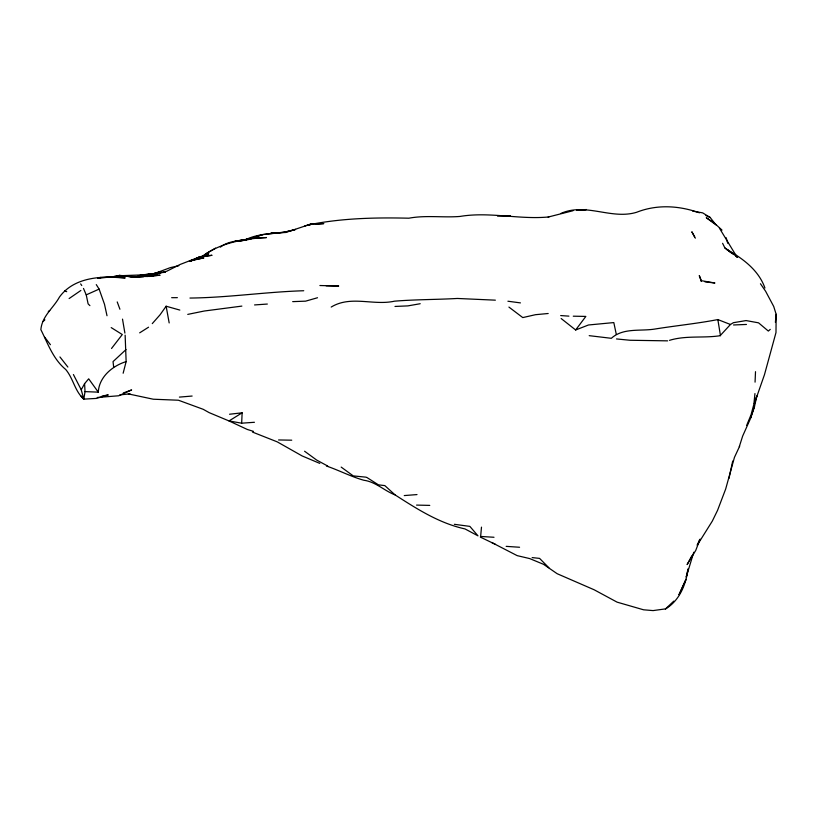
<?xml version="1.0" encoding="UTF-8"?>
<svg xmlns="http://www.w3.org/2000/svg" width="817" height="817" viewBox="0 0 817 817"><rect width="100%" height="100%" fill="white"/><g stroke="black" fill="none" stroke-linecap="round" stroke-linejoin="round"><path stroke-width="1.23" d="M701.364 280.68L701.333 281.477L699.281 275.584L701.364 280.68L714.936 282.999L705.04 281.896M755.061 382.142L755.511 371.674M254.434 422.287L241.658 423.186L242.138 412.81L229.546 414.239M760.443 283.744L765.621 291.26L773.73 306.498L776.15 314.279L775.987 332.56L764.467 374.707L754.346 403.629L756.848 395.949L754.52 406.437L750.823 417.405L754.52 406.437M481.489 527.139L480.641 536.452L494.009 537.269M775.384 322.368L776.15 314.279M754.949 393.569L753.877 404.252L751.037 414.791L746.626 425.473M102.084 396.041L108.263 394.897L96.396 398.42L83.824 399.125L85.029 391.609L98.306 392.15C99.02 377.025 112.501 365.791 126.135 361.614L125.134 335.164M699.495 539.945L697.177 545.276L712.312 521.103L717.561 510.339L725.67 489.036L734.432 457.418L739.671 446.133M728.978 478.456L732.706 461.043M123.142 373.236L126.135 361.614M97.703 278.158L109.968 277.106L125.205 277.913C102.339 275.768 74.296 276.687 59.467 297.041C53.309 308.223 42.157 315.873 40.85 329.619C47.866 343.64 53.238 359.255 65.748 369.509C73.397 378.618 74.817 391.323 83.824 399.125L81.24 389.801L73.407 374.533M739.283 446.695L742.643 436.115L750.986 417.446M700.087 539.128L695.747 550.413L687.107 564.567L691.948 555.591M693.766 552.231L686.188 577.159L688.026 568.959C685.984 584.553 679.703 600.199 665.763 608.849L653.079 610.595L643.571 609.799L617.07 602.139L594.163 589.782L557.153 573.708L543.489 564.292L529.63 558.562L517.171 555.631L491.763 542.539M81.24 389.801L84.59 383.653L88.685 378.822L98.306 392.15M111.531 348.471L122.295 334.541L111.204 327.597M179.832 310.072L166.137 306.232L160.02 314.841L152.279 323.614M561.167 318.538L575.648 329.976L585.85 316.424L573.258 316.189M669.48 340.342C686.055 335.256 703.243 338.32 720.104 335.716L730.469 324.492L733.36 322.705L746.064 320.57L758.554 322.838L768.337 331.069L770.257 329.374M665.395 608.992L673.821 601.108M126.032 349.553L113.042 361.604L113.675 367.109M43.189 321.377L44.884 319.866M220.355 247.153C230.455 239.034 244.64 241.74 256.16 237.012L244.549 240.29C260.511 231.701 278.985 234.908 295.58 229.444L283.509 232.375L260.49 234.796M730.469 324.492L717.847 319.57C696.881 323.624 675.536 325.697 654.366 329.128C640.007 331.324 622.993 327.678 611.33 338.309L589.2 335.664M48.285 311.532L49.735 310.48M69.108 298.552L80.863 290.474M203.198 256.385L207.375 253.576L201.442 256.977M203.852 255.159C222.01 242.465 244.804 238.646 266.485 237.553L255.609 238.135M139.666 332.846L148.551 327.198M242.138 412.81L229.026 420.949L209.142 412.626L203.208 409.307L178.453 400.228L153.3 399.217L128.351 393.906L130.005 393.845L119.895 394.887M215.555 248.113L205.731 253.954M190.504 261.246L199.113 257.12L208.805 253.954L203.617 256.262M190.657 261.205L199.552 256.987L212.042 255.282L199.113 257.12L180.046 264.494L166.739 271.244L154.005 274.012L140.361 275.033L157.763 273.664M89.901 305.629L88.113 303.863L86.234 294.866L99.123 289.106L104.505 304.292L107.007 315.75M152.452 274.298L170.324 267.629L178.841 265.709M331.202 307.059C350.799 295.1 373.4 305.864 394.499 301.177C415.393 299.451 436.401 299.655 457.326 298.46L495.368 300.166M575.648 329.976L588.495 324.982L613.812 322.582L616.304 334.398M315.464 224.307L323.808 223.592L310.879 224.062L285.807 232.467L270.713 233.233L273.184 232.845M123.306 392.977L131.619 389.934L118.731 395.765L97.223 397.491M153.831 274.185L160.581 271.785L148.98 274.788M247.643 239.81L262.226 234.745L240.3 241.393M310.879 224.062L304.567 226.095M187.747 314.392L204.311 311.011L241.873 306.099M317.517 297.745L305.609 301.156L292.68 301.636M97.621 278.301L101.083 277.484L100.021 277.586L112.644 277.126L109.968 277.106M560.922 213.421C586.014 202.31 611.341 219.967 636.586 212.287C657.113 204.199 679.039 205.588 699.475 212.818M572.972 210.735L548.136 217.056L548.942 216.934C519.367 219.855 489.659 211.45 459.961 216.444C442.937 217.792 425.78 215.024 408.888 218.2C375.197 217.414 341.475 218.139 308.315 224.92L310.695 224.716M148.878 276.524L157.415 274.716L147.417 276.473L131.864 276.544L119.2 275.452L109.938 277.331M149.062 274.829L161.49 272.255L149.164 274.441L158.518 273.593M420.214 303.72L407.877 305.885L394.979 306.446M160.918 272.868L141.361 274.921L119.65 275.748M163.216 272.49L165.524 272.112L145.681 274.9M111.326 277.29L122.254 275.595L134.785 277.137L143.629 276.667M141.709 275.329L138.247 275.748L141.964 275.319M145.16 274.91L153.106 274.052M109.58 277.096L122.254 275.595L119.2 275.452L134.785 277.137L160.081 275.206L147.417 276.473M246.366 239.953L234.969 241.219L253.862 238.094L250.778 238.401L253.188 238.268M303.74 290.74C265.729 291.914 227.974 297.643 189.963 298.052M548.187 313.503L535.523 314.688L522.778 317.588L508.92 307.08M576.782 210.388L586.32 209.55L576.618 210.418M179.413 397.103L192.128 396.041M404.262 495.572L417.007 494.581M254.557 304.935L267.343 304.047M733.543 324.972L746.452 324.451M497.492 216.096L510.4 215.77L509.287 215.79M171.652 297.684L177.371 297.664M326.116 285.776L338.708 286.001L319.896 285.521M278.577 439.954L291.74 440.189M416.568 505.09L429.762 505.396M667.622 340.852L630.05 340.26L616.508 338.943M123.418 276.003L134.785 277.137L131.864 276.544M506.172 546.359L519.571 547.257M560.687 315.566L568.918 316.138M520.439 302.893L507.919 301.228M366.087 477.179L353.24 475.892L341.189 467.099M532.163 557.592L539.577 558.389L548.871 567.744M454.334 524.3L469.857 526.383L477.996 535.85L465.016 528.926C439.076 523.207 416.956 508.93 395.04 494.877C384.347 490.823 375.779 481.836 363.759 480.233C350.891 476.607 339.055 470.316 326.432 466.017M692.714 211.133L702.64 212.859L710.157 217.455L715.978 224.91L706.276 217.71L714.089 222.847L722.003 230.088M241.658 423.186L229.026 420.949L247.255 429.436L253.505 431.396M64.625 290.821L66.728 291.679M252.494 432.081L277.208 441.844L302.127 455.937L319.804 463.402M705.908 215.525L710.157 217.455M495.531 544.398L480.284 537.075M327.729 466.047L316.649 460.053L304.578 451.229M366.741 477.394L378.445 484.849L384.838 485.604L395.04 494.877M732.543 253.566L726.476 249.216C742.541 258.397 758.472 269.814 764.937 287.982M735.576 255.731L737.588 257.181L724.893 247.939L722.606 243.313M724.893 247.939L732.441 253.719M80.924 395.785L83.457 398.849M59.937 356.947L67.872 367.058M44.761 337.247L50.419 344.713M80.638 283.897L81.761 285.511M719.389 228.106L737.169 257.345M96.273 284.612L99.123 289.106M695.338 238.186L691.836 231.773L694.654 236.94M83.487 288.442L86.234 294.866M117.219 301.922L119.925 309.245M726.16 237.706L727.733 243.272M166.137 306.232L169.18 322.94M122.509 319.12L124.889 333.091M717.847 319.57L720.482 335.716M84.59 383.653L85.029 391.609M685.953 579.416L679.07 594.592L685.953 579.416M191.689 260.317L189.391 260.991L203.933 257.876L191.689 260.317"/></g></svg>
